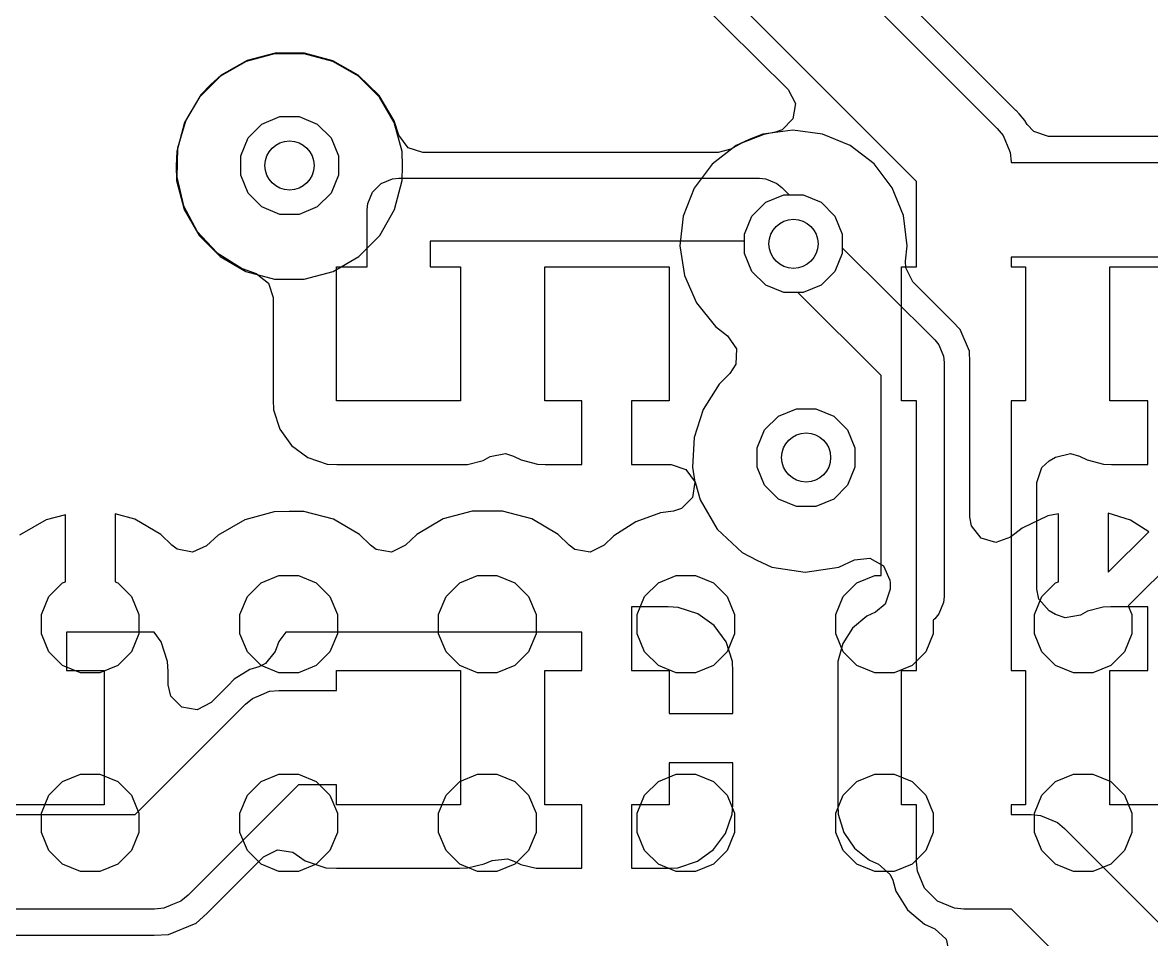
# Model space of a CAD drawing. Header units: inches. Extents: x 3.98 to 8.37, y -7.42 to -0.85.
# Drawn here: x 6.838 to 7.502, y -5.021 to -4.482 of the extents above; entities that cross this region are included whole.
import ezdxf

# ---------------------------------------------------------------- set-up
doc = ezdxf.new("R2010")
doc.units = ezdxf.units.IN
doc.header["$MEASUREMENT"] = 0
doc.layers.add('Bottom Layer', color=153, linetype='CONTINUOUS', true_color=0x4d7fc4)
doc.layers.add('Top Layer', color=13, linetype='CONTINUOUS', true_color=0xc83434)

msp = doc.modelspace()

# ---------------------------------------------------------------- linework, layer by layer
at = {"layer": 'Bottom Layer', "linetype": 'CONTINUOUS'}
for p, q in [((6.97474, -4.10727), (7.41137, -4.54389)), ((7.36383, -4.57511), (6.92721, -4.13849)), ((7.42232, -4.5333), (7.15703, -4.26801)), ((7.21233, -4.44574), (7.28834, -4.52102)), ((6.96976, -4.50395), (6.95458, -4.51248)), ((6.98639, -4.49961), (6.96976, -4.50395)), ((7.00358, -4.49965), (6.98639, -4.49961)), ((7.02019, -4.50405), (7.00358, -4.49965)), ((7.03514, -4.51253), (7.02019, -4.50405)), ((6.95458, -4.51248), (6.9484, -4.51811)), ((6.9484, -4.51811), (6.94259, -4.52412)), ((7.04744, -4.52453), (7.03514, -4.51253)), ((6.94259, -4.52412), (6.93361, -4.53904)), ((7.0564, -4.53946), (7.04744, -4.52453)), ((7.28834, -4.52102), (7.29255, -4.52917)), ((7.29255, -4.52917), (7.29115, -4.53825)), ((6.93361, -4.53904), (6.9288, -4.55552)), ((6.97847, -4.54137), (6.98904, -4.53699)), ((6.98904, -4.53699), (7.00049, -4.53699)), ((7.00049, -4.53699), (7.01107, -4.54137)), ((7.29115, -4.53825), (7.2847, -4.54477)), ((7.42245, -4.53342), (7.42232, -4.5333)), ((7.42432, -4.53525), (7.42245, -4.53342)), ((7.42758, -4.53932), (7.42432, -4.53525)), ((6.97037, -4.54947), (6.97847, -4.54137)), ((7.01107, -4.54137), (7.01917, -4.54947)), ((7.05914, -4.54786), (7.0564, -4.53946)), ((7.2847, -4.54477), (7.28089, -4.54611)), ((7.41137, -4.54389), (7.41483, -4.54811)), ((7.42893, -4.54152), (7.42758, -4.53932)), ((7.43287, -4.54578), (7.42893, -4.54152)), ((6.96599, -4.56005), (6.97037, -4.54947)), ((7.01917, -4.54947), (7.02355, -4.56005)), ((7.06453, -4.55528), (7.05914, -4.54786)), ((7.27397, -4.54754), (7.26075, -4.55259)), ((7.28089, -4.54611), (7.27397, -4.54754)), ((7.41483, -4.54811), (7.41857, -4.55715)), ((7.44159, -4.54861), (7.43287, -4.54578)), ((7.56481, -4.54861), (7.44159, -4.54861)), ((6.9288, -4.55552), (6.92835, -4.57269)), ((7.07326, -4.55811), (7.06453, -4.55528)), ((7.24719, -4.55811), (7.07326, -4.55811)), ((7.25461, -4.55613), (7.24719, -4.55811)), ((7.26075, -4.55259), (7.25461, -4.55613)), ((7.41857, -4.55715), (7.41899, -4.55815)), ((7.41899, -4.55815), (7.41952, -4.56358)), ((6.96599, -4.5715), (6.96599, -4.56005)), ((7.02355, -4.56005), (7.02355, -4.5715)), ((7.41952, -4.56358), (7.41952, -4.56394)), ((7.41952, -4.56394), (7.56503, -4.56394)), ((6.97037, -4.58207), (6.96599, -4.5715)), ((7.02355, -4.5715), (7.01917, -4.58207)), ((6.92835, -4.57269), (6.93231, -4.5894)), ((7.04357, -4.58148), (7.04869, -4.57635)), ((7.04869, -4.57635), (7.05539, -4.57358)), ((7.05539, -4.57358), (7.05901, -4.57323)), ((7.05901, -4.57323), (7.27139, -4.57323)), ((7.27139, -4.57323), (7.27501, -4.57358)), ((7.27501, -4.57358), (7.27501, -4.57358)), ((7.27501, -4.57358), (7.27663, -4.57425)), ((7.27663, -4.57425), (7.2817, -4.57635)), ((7.2817, -4.57635), (7.2817, -4.57635)), ((7.2817, -4.57635), (7.28451, -4.57866)), ((7.28451, -4.57866), (7.28888, -4.58303)), ((7.36383, -4.59179), (7.36383, -4.57511)), ((6.97847, -4.59017), (6.97037, -4.58207)), ((7.01917, -4.58207), (7.01107, -4.59017)), ((7.0408, -4.58817), (7.04357, -4.58148)), ((7.28888, -4.58303), (7.29713, -4.58303)), ((7.29713, -4.58303), (7.30771, -4.58742)), ((6.93231, -4.5894), (6.9404, -4.60455)), ((6.98904, -4.59455), (6.97847, -4.59017)), ((7.01107, -4.59017), (7.00049, -4.59455)), ((7.04044, -4.59179), (7.0408, -4.58817)), ((7.04044, -4.62541), (7.04044, -4.59179)), ((7.30771, -4.58742), (7.31581, -4.59551)), ((7.36383, -4.62541), (7.36383, -4.59179)), ((7.00049, -4.59455), (6.98904, -4.59455)), ((7.31581, -4.59551), (7.32019, -4.60609)), ((6.9404, -4.60455), (6.95208, -4.61714)), ((7.26263, -4.61035), (7.07757, -4.61035)), ((7.07757, -4.61035), (7.07757, -4.62541)), ((7.26263, -4.61754), (7.26263, -4.61035)), ((7.32019, -4.60609), (7.32019, -4.61754)), ((6.95208, -4.61714), (6.9668, -4.62645)), ((7.26701, -4.62811), (7.26263, -4.61754)), ((7.32019, -4.61754), (7.31581, -4.62811)), ((7.02232, -4.70434), (7.02232, -4.62541)), ((7.02232, -4.62541), (7.04044, -4.62541)), ((7.07757, -4.62541), (7.0954, -4.62541)), ((7.0954, -4.62541), (7.0954, -4.70434)), ((7.1451, -4.70434), (7.1451, -4.62541)), ((7.1451, -4.62541), (7.21818, -4.62541)), ((7.21818, -4.62541), (7.21818, -4.70434)), ((7.35499, -4.70434), (7.35499, -4.62541)), ((7.35499, -4.62541), (7.36383, -4.62541)), ((7.5535, -4.61963), (7.41952, -4.61963)), ((7.41952, -4.61963), (7.41952, -4.62541)), ((7.41952, -4.62541), (7.42807, -4.62541)), ((7.42807, -4.62541), (7.42807, -4.70434)), ((7.47777, -4.70434), (7.47777, -4.62541)), ((7.47777, -4.62541), (7.55085, -4.62541)), ((6.9668, -4.62645), (6.97513, -4.62937)), ((6.97513, -4.62937), (6.98243, -4.63494)), ((7.27511, -4.63621), (7.26701, -4.62811)), ((7.31581, -4.62811), (7.30771, -4.63621)), ((6.98243, -4.63494), (6.98506, -4.64338)), ((7.28569, -4.64059), (7.27511, -4.63621)), ((7.30771, -4.63621), (7.29713, -4.64059)), ((6.98506, -4.64338), (6.98506, -4.7037)), ((7.29713, -4.64059), (7.28569, -4.64059)), ((6.98506, -4.7037), (6.98533, -4.70952)), ((7.0954, -4.70434), (7.02232, -4.70434)), ((7.1668, -4.70434), (7.1451, -4.70434)), ((7.1668, -4.74181), (7.1668, -4.70434)), ((7.21818, -4.70434), (7.19604, -4.70434)), ((7.19604, -4.70434), (7.19604, -4.74181)), ((7.36383, -4.70434), (7.35499, -4.70434)), ((7.36383, -4.86307), (7.36383, -4.70434)), ((7.42807, -4.70434), (7.41952, -4.70434)), ((7.41952, -4.70434), (7.41952, -4.86307)), ((7.50006, -4.70434), (7.47777, -4.70434)), ((7.50006, -4.74181), (7.50006, -4.70434)), ((6.98533, -4.70952), (6.98909, -4.72097)), ((7.28256, -4.71326), (7.29314, -4.70888)), ((7.29314, -4.70888), (7.30459, -4.70888)), ((7.30459, -4.70888), (7.31517, -4.71326)), ((7.27447, -4.72136), (7.28256, -4.71326)), ((7.31517, -4.71326), (7.32326, -4.72136)), ((6.98909, -4.72097), (6.99598, -4.73053)), ((7.27009, -4.73194), (7.27447, -4.72136)), ((7.32326, -4.72136), (7.32764, -4.73194)), ((6.99598, -4.73053), (7.00544, -4.73755)), ((7.00544, -4.73755), (7.01684, -4.74147)), ((7.10878, -4.73929), (7.11295, -4.73703)), ((7.11295, -4.73703), (7.12197, -4.73536)), ((7.12197, -4.73536), (7.12657, -4.73675)), ((7.12657, -4.73675), (7.13109, -4.73897)), ((7.27009, -4.74339), (7.27009, -4.73194)), ((7.32764, -4.73194), (7.32764, -4.74339)), ((7.44199, -4.73954), (7.44565, -4.73735)), ((7.44565, -4.73735), (7.45459, -4.73529)), ((7.45459, -4.73529), (7.45983, -4.73675)), ((7.45983, -4.73675), (7.46434, -4.73897)), ((7.01684, -4.74147), (7.02255, -4.74181)), ((7.02255, -4.74181), (7.09503, -4.74181)), ((7.09503, -4.74181), (7.09962, -4.74172)), ((7.09962, -4.74172), (7.10878, -4.73929)), ((7.13109, -4.73897), (7.14077, -4.74154)), ((7.14077, -4.74154), (7.14532, -4.74181)), ((7.14532, -4.74181), (7.1668, -4.74181)), ((7.19604, -4.74181), (7.21942, -4.74181)), ((7.21942, -4.74181), (7.22815, -4.74465)), ((7.22815, -4.74465), (7.23355, -4.75207)), ((7.27447, -4.75396), (7.27009, -4.74339)), ((7.32764, -4.74339), (7.32326, -4.75396)), ((7.43478, -4.75228), (7.43762, -4.74355)), ((7.43762, -4.74355), (7.44199, -4.73954)), ((7.46434, -4.73897), (7.47403, -4.74154)), ((7.47403, -4.74154), (7.47858, -4.74181)), ((7.47858, -4.74181), (7.50006, -4.74181)), ((7.23355, -4.75207), (7.23374, -4.7527)), ((7.23374, -4.7527), (7.23646, -4.76252)), ((7.28256, -4.76206), (7.27447, -4.75396)), ((7.32326, -4.75396), (7.31517, -4.76206)), ((7.43478, -4.81513), (7.43478, -4.75228)), ((7.23646, -4.76252), (7.24659, -4.7799)), ((7.29314, -4.76644), (7.28256, -4.76206)), ((7.31517, -4.76206), (7.30459, -4.76644)), ((7.30459, -4.76644), (7.29314, -4.76644)), ((7.24659, -4.7799), (7.26127, -4.79359)), ((7.26127, -4.79359), (7.26982, -4.79814)), ((7.26982, -4.79814), (7.27862, -4.80211)), ((7.31809, -4.80211), (7.32732, -4.79794)), ((7.32732, -4.79794), (7.33644, -4.79693)), ((7.33644, -4.79693), (7.34442, -4.80148)), ((7.27862, -4.80211), (7.29835, -4.80516)), ((7.29835, -4.80516), (7.31809, -4.80211)), ((7.34442, -4.80148), (7.34819, -4.80984)), ((7.34819, -4.80984), (7.34828, -4.81147)), ((7.34828, -4.81147), (7.34828, -4.81513)), ((7.34828, -4.81513), (7.34545, -4.82386)), ((7.43597, -4.82094), (7.43478, -4.81513)), ((7.34545, -4.82386), (7.33968, -4.8286)), ((7.44199, -4.82786), (7.43597, -4.82094)), ((7.21767, -4.82559), (7.19604, -4.82559)), ((7.19604, -4.82559), (7.19604, -4.86307)), ((7.22361, -4.82583), (7.21767, -4.82559)), ((7.23517, -4.82958), (7.22361, -4.82583)), ((7.24477, -4.83655), (7.23517, -4.82958)), ((7.33458, -4.83097), (7.3262, -4.83805)), ((7.33968, -4.8286), (7.33458, -4.83097)), ((7.44565, -4.83005), (7.44199, -4.82786)), ((7.45135, -4.83204), (7.44565, -4.83005)), ((7.46037, -4.83037), (7.45135, -4.83204)), ((7.46454, -4.82811), (7.46037, -4.83037)), ((7.4737, -4.82569), (7.46454, -4.82811)), ((7.47829, -4.82559), (7.4737, -4.82569)), ((7.50006, -4.82559), (7.47829, -4.82559)), ((7.50006, -4.86307), (7.50006, -4.82559)), ((7.25174, -4.84615), (7.24477, -4.83655)), ((7.3262, -4.83805), (7.32045, -4.8471)), ((6.91513, -4.84052), (6.86351, -4.84052)), ((6.86351, -4.84052), (6.86351, -4.86307)), ((6.91922, -4.84615), (6.91513, -4.84052)), ((6.99248, -4.84052), (6.98847, -4.846)), ((7.1668, -4.84052), (6.99248, -4.84052)), ((7.1668, -4.86307), (7.1668, -4.84052)), ((6.92297, -4.85771), (6.91922, -4.84615)), ((6.98847, -4.846), (6.98631, -4.85176)), ((7.2555, -4.85771), (7.25174, -4.84615)), ((7.32045, -4.8471), (7.31758, -4.8577)), ((6.92321, -4.86365), (6.92297, -4.85771)), ((6.98631, -4.85176), (6.98059, -4.85894)), ((7.25573, -4.86365), (7.2555, -4.85771)), ((7.31758, -4.8577), (7.31759, -4.86334)), ((6.86351, -4.86307), (6.88558, -4.86307)), ((6.88558, -4.86307), (6.88558, -4.942)), ((6.92321, -4.8714), (6.92321, -4.86365)), ((6.97142, -4.86235), (6.96212, -4.86809)), ((6.97667, -4.86078), (6.97142, -4.86235)), ((6.98059, -4.85894), (6.97667, -4.86078)), ((7.02232, -4.87469), (7.02232, -4.86307)), ((7.02232, -4.86307), (7.0954, -4.86307)), ((7.0954, -4.86307), (7.0954, -4.942)), ((7.1451, -4.942), (7.1451, -4.86307)), ((7.1451, -4.86307), (7.1668, -4.86307)), ((7.19604, -4.86307), (7.21818, -4.86307)), ((7.21818, -4.86307), (7.21818, -4.88821)), ((7.25573, -4.88821), (7.25573, -4.86365)), ((7.31759, -4.86334), (7.31759, -4.94204)), ((7.35499, -4.942), (7.35499, -4.86307)), ((7.35499, -4.86307), (7.36383, -4.86307)), ((7.41952, -4.86307), (7.42807, -4.86307)), ((7.42807, -4.86307), (7.42807, -4.942)), ((7.47777, -4.942), (7.47777, -4.86307)), ((7.47777, -4.86307), (7.50006, -4.86307)), ((6.96212, -4.86809), (6.95839, -4.87206)), ((6.92482, -4.87814), (6.92321, -4.8714)), ((6.95806, -4.8724), (6.94856, -4.8819)), ((6.95839, -4.87206), (6.95806, -4.8724)), ((6.97302, -4.87938), (6.97801, -4.87731)), ((6.97801, -4.87731), (6.98305, -4.87523)), ((6.98305, -4.87523), (6.98306, -4.87522)), ((6.98306, -4.87522), (6.98306, -4.87522)), ((6.98306, -4.87522), (6.98308, -4.87522)), ((6.98308, -4.87522), (6.98848, -4.87469)), ((6.98848, -4.87469), (7.02232, -4.87469)), ((6.9038, -4.94777), (6.9688, -4.88284)), ((6.93131, -4.88463), (6.92482, -4.87814)), ((6.94038, -4.88607), (6.93131, -4.88463)), ((6.94856, -4.8819), (6.94038, -4.88607)), ((6.9688, -4.88284), (6.973, -4.87939)), ((6.973, -4.87939), (6.97301, -4.87938)), ((6.97301, -4.87938), (6.97302, -4.87938)), ((6.97302, -4.87938), (6.97302, -4.87938)), ((7.21818, -4.88821), (7.25573, -4.88821)), ((7.25573, -4.91744), (7.21818, -4.91744)), ((7.21818, -4.91744), (7.21818, -4.942)), ((7.25573, -4.94183), (7.25573, -4.91744)), ((7.00001, -4.93038), (6.93501, -4.99532)), ((7.02232, -4.93038), (7.00001, -4.93038)), ((7.02232, -4.942), (7.02232, -4.93038)), ((6.88558, -4.942), (6.8125, -4.942)), ((7.0954, -4.942), (7.02232, -4.942)), ((7.1668, -4.942), (7.1451, -4.942)), ((7.1668, -4.97933), (7.1668, -4.942)), ((7.21818, -4.942), (7.19604, -4.942)), ((7.19604, -4.942), (7.19604, -4.97933)), ((7.25537, -4.94753), (7.25573, -4.94183)), ((7.31759, -4.94204), (7.31777, -4.94758)), ((7.36383, -4.942), (7.35499, -4.942)), ((7.36383, -4.97562), (7.36383, -4.942)), ((7.42807, -4.942), (7.41952, -4.942)), ((7.41952, -4.942), (7.41952, -4.94777)), ((7.55085, -4.942), (7.47777, -4.942)), ((6.75418, -4.94777), (6.9038, -4.94777)), ((7.25144, -4.95894), (7.25537, -4.94753)), ((7.31777, -4.94758), (7.32111, -4.95838)), ((7.41952, -4.94777), (7.43136, -4.94777)), ((7.43136, -4.94777), (7.43679, -4.94831)), ((7.43679, -4.94831), (7.44683, -4.95247)), ((7.44683, -4.95247), (7.45105, -4.95593)), ((7.45105, -4.95593), (7.51639, -5.02126)), ((7.24442, -4.96839), (7.25144, -4.95894)), ((7.32111, -4.95838), (7.32734, -4.96751)), ((6.97944, -4.97272), (6.98762, -4.96855)), ((6.98762, -4.96855), (6.99669, -4.96999)), ((6.99669, -4.96999), (6.99869, -4.97122)), ((7.23487, -4.97529), (7.24442, -4.96839)), ((7.32734, -4.96751), (7.33623, -4.97458)), ((6.9461, -5.00606), (6.97944, -4.97272)), ((6.99869, -4.97122), (7.00389, -4.97501)), ((7.00389, -4.97501), (7.01607, -4.97915)), ((7.09958, -4.97913), (7.10939, -4.97682)), ((7.10939, -4.97682), (7.11399, -4.97477)), ((7.11399, -4.97477), (7.12311, -4.97381)), ((7.12311, -4.97381), (7.12684, -4.97514)), ((7.12684, -4.97514), (7.13097, -4.97727)), ((7.13097, -4.97727), (7.14003, -4.97939)), ((7.22342, -4.97905), (7.23487, -4.97529)), ((7.33623, -4.97458), (7.34157, -4.97692)), ((7.34157, -4.97692), (7.34844, -4.98302)), ((7.36437, -4.98105), (7.36383, -4.97562)), ((7.01607, -4.97915), (7.02231, -4.97933)), ((7.02231, -4.97933), (7.09486, -4.97933)), ((7.09486, -4.97933), (7.09958, -4.97913)), ((7.14003, -4.97939), (7.1447, -4.97933)), ((7.1447, -4.97933), (7.14488, -4.97933)), ((7.14488, -4.97933), (7.1668, -4.97933)), ((7.19604, -4.97933), (7.21761, -4.97933)), ((7.21761, -4.97933), (7.22342, -4.97905)), ((7.34844, -4.98302), (7.34989, -4.9864)), ((7.36853, -4.99109), (7.36437, -4.98105)), ((7.34989, -4.9864), (7.35174, -4.99281)), ((6.93501, -4.99532), (6.93081, -4.99876)), ((7.35174, -4.99281), (7.35862, -5.00387)), ((7.37621, -4.99877), (7.36853, -4.99109)), ((6.91533, -5.00346), (6.72634, -5.00346)), ((6.92073, -5.00293), (6.91533, -5.00346)), ((6.92075, -5.00293), (6.92073, -5.00293)), ((6.92076, -5.00293), (6.92075, -5.00293)), ((6.92075, -5.00293), (6.92075, -5.00293)), ((6.92586, -5.00081), (6.92076, -5.00293)), ((6.93079, -4.99878), (6.92586, -5.00081)), ((6.9308, -4.99877), (6.93079, -4.99877)), ((6.93079, -4.99877), (6.93079, -4.99878)), ((6.93081, -4.99876), (6.9308, -4.99877)), ((7.35862, -5.00387), (7.36856, -5.01226)), ((7.38625, -5.00293), (7.37621, -4.99877)), ((7.39168, -5.00346), (7.38625, -5.00293)), ((7.41983, -5.00346), (7.39168, -5.00346)), ((7.46885, -5.05249), (7.41983, -5.00346)), ((6.93984, -5.0117), (6.9461, -5.00606)), ((6.92352, -5.01838), (6.93984, -5.0117)), ((7.36856, -5.01226), (7.37463, -5.015)), ((7.37463, -5.015), (7.38141, -5.02118)), ((6.72648, -5.01879), (6.91504, -5.01879)), ((6.91504, -5.01879), (6.92352, -5.01838)), ((7.38141, -5.02118), (7.38327, -5.03016))]:
    msp.add_line(p, q, dxfattribs=at)
at = {"layer": 'Bottom Layer'}
for centre in [(6.99477, -4.56577), (7.29141, -4.61181), (7.29886, -4.73766)]:
    msp.add_circle(centre, 0.01447, dxfattribs=at)
at = {"layer": 'Top Layer', "linetype": 'CONTINUOUS'}
for p, q in [((6.96918, -4.50448), (6.95409, -4.51316)), ((6.98599, -4.49999), (6.96918, -4.50448)), ((7.0034, -4.49999), (6.98599, -4.49999)), ((7.02021, -4.50448), (7.0034, -4.49999)), ((7.0353, -4.51316), (7.02021, -4.50448)), ((6.95409, -4.51316), (6.94176, -4.52544)), ((7.04763, -4.52544), (7.0353, -4.51316)), ((6.94176, -4.52544), (6.93301, -4.54049)), ((7.05638, -4.54049), (7.04763, -4.52544)), ((6.97847, -4.54137), (6.98904, -4.53699)), ((6.98904, -4.53699), (7.00049, -4.53699)), ((7.00049, -4.53699), (7.01107, -4.54137)), ((6.93301, -4.54049), (6.92838, -4.55752)), ((6.97037, -4.54947), (6.97847, -4.54137)), ((7.01107, -4.54137), (7.01917, -4.54947)), ((7.06101, -4.55752), (7.05638, -4.54049)), ((7.2911, -4.54497), (7.27338, -4.54732)), ((7.3086, -4.54728), (7.2911, -4.54497)), ((6.96599, -4.56005), (6.97037, -4.54947)), ((7.01917, -4.54947), (7.02355, -4.56005)), ((7.26539, -4.55038), (7.25763, -4.55396)), ((7.27338, -4.54732), (7.26539, -4.55038)), ((7.3249, -4.55407), (7.3086, -4.54728)), ((6.92838, -4.55752), (6.92807, -4.566)), ((7.06132, -4.566), (7.06101, -4.55752)), ((7.25763, -4.55396), (7.24359, -4.56498)), ((7.33887, -4.56486), (7.3249, -4.55407)), ((6.96599, -4.5715), (6.96599, -4.56005)), ((7.02355, -4.56005), (7.02355, -4.5715)), ((7.24359, -4.56498), (7.23304, -4.5791)), ((7.34955, -4.57892), (7.33887, -4.56486)), ((6.92807, -4.566), (6.92828, -4.57452)), ((6.97037, -4.58207), (6.96599, -4.5715)), ((7.02355, -4.5715), (7.01917, -4.58207)), ((7.06111, -4.57452), (7.06132, -4.566)), ((6.92828, -4.57452), (6.93281, -4.59167)), ((7.05658, -4.59167), (7.06111, -4.57452)), ((7.3562, -4.59527), (7.34955, -4.57892)), ((6.97847, -4.59017), (6.97037, -4.58207)), ((7.01917, -4.58207), (7.01107, -4.59017)), ((7.23304, -4.5791), (7.22655, -4.59548)), ((7.27511, -4.58742), (7.28569, -4.58303)), ((7.28569, -4.58303), (7.29713, -4.58303)), ((7.29713, -4.58303), (7.30771, -4.58742)), ((6.93281, -4.59167), (6.94152, -4.60686)), ((6.98904, -4.59455), (6.97847, -4.59017)), ((7.01107, -4.59017), (7.00049, -4.59455)), ((7.04787, -4.60686), (7.05658, -4.59167)), ((7.26701, -4.59551), (7.27511, -4.58742)), ((7.30771, -4.58742), (7.31581, -4.59551)), ((7.00049, -4.59455), (6.98904, -4.59455)), ((7.22655, -4.59548), (7.22456, -4.61299)), ((7.26263, -4.60609), (7.26701, -4.59551)), ((7.31581, -4.59551), (7.32019, -4.60609)), ((7.3584, -4.61302), (7.3562, -4.59527)), ((6.94152, -4.60686), (6.95388, -4.61928)), ((7.03551, -4.61928), (7.04787, -4.60686)), ((7.26263, -4.61754), (7.26263, -4.60609)), ((7.32019, -4.60609), (7.32019, -4.61426)), ((7.22456, -4.61299), (7.2272, -4.63041)), ((7.26701, -4.62811), (7.26263, -4.61754)), ((7.32019, -4.61426), (7.37466, -4.66845)), ((7.3574, -4.62202), (7.3584, -4.61302)), ((6.95388, -4.61928), (6.96903, -4.62805)), ((7.02036, -4.62805), (7.03551, -4.61928)), ((7.3575, -4.62598), (7.3574, -4.62202)), ((6.96903, -4.62805), (6.98594, -4.6326)), ((7.00345, -4.6326), (7.02036, -4.62805)), ((7.2272, -4.63041), (7.23429, -4.64655)), ((7.27511, -4.63621), (7.26701, -4.62811)), ((7.36166, -4.63415), (7.3575, -4.62598)), ((6.98594, -4.6326), (7.00345, -4.6326)), ((7.28569, -4.64059), (7.27511, -4.63621)), ((7.38491, -4.6574), (7.36166, -4.63415)), ((7.29402, -4.64059), (7.28569, -4.64059)), ((7.34301, -4.68932), (7.29402, -4.64059)), ((7.23429, -4.64655), (7.2455, -4.66045)), ((7.38957, -4.66232), (7.38491, -4.6574)), ((7.2455, -4.66045), (7.25265, -4.666)), ((7.39503, -4.6751), (7.38957, -4.66232)), ((7.25265, -4.666), (7.2578, -4.6736)), ((7.37466, -4.66845), (7.37698, -4.67125)), ((7.37698, -4.67125), (7.37699, -4.67128)), ((7.37699, -4.67128), (7.377, -4.67129)), ((7.377, -4.67129), (7.37838, -4.67461)), ((7.2578, -4.6736), (7.25751, -4.68277)), ((7.37838, -4.67461), (7.37977, -4.67794)), ((7.37977, -4.67794), (7.37977, -4.67796)), ((7.37977, -4.67796), (7.37978, -4.67799)), ((7.37978, -4.67799), (7.38013, -4.68161)), ((7.39532, -4.68171), (7.39503, -4.6751)), ((7.25751, -4.68277), (7.25401, -4.68827)), ((7.38013, -4.68161), (7.38013, -4.81937)), ((7.39532, -4.77274), (7.39532, -4.68171)), ((7.25401, -4.68827), (7.24771, -4.69452)), ((7.34301, -4.80707), (7.34301, -4.68932)), ((7.24771, -4.69452), (7.23832, -4.70933)), ((7.23832, -4.70933), (7.233, -4.72579)), ((7.28256, -4.71326), (7.29314, -4.70888)), ((7.29314, -4.70888), (7.30459, -4.70888)), ((7.30459, -4.70888), (7.31517, -4.71326)), ((7.27447, -4.72136), (7.28256, -4.71326)), ((7.31517, -4.71326), (7.32326, -4.72136)), ((7.27009, -4.73194), (7.27447, -4.72136)), ((7.32326, -4.72136), (7.32764, -4.73194)), ((7.233, -4.72579), (7.23194, -4.74332)), ((7.27009, -4.74339), (7.27009, -4.73194)), ((7.32764, -4.73194), (7.32764, -4.74339)), ((7.23194, -4.74332), (7.23335, -4.75212)), ((7.27447, -4.75396), (7.27009, -4.74339)), ((7.32764, -4.74339), (7.32326, -4.75396)), ((7.23335, -4.75212), (7.23194, -4.76118)), ((7.28256, -4.76206), (7.27447, -4.75396)), ((7.32326, -4.75396), (7.31517, -4.76206)), ((7.23194, -4.76118), (7.22546, -4.76769)), ((7.29314, -4.76644), (7.28256, -4.76206)), ((7.31517, -4.76206), (7.30459, -4.76644)), ((6.86278, -4.7713), (6.85141, -4.77437)), ((6.86278, -4.81073), (6.86278, -4.7713)), ((6.90361, -4.77386), (6.89201, -4.77087)), ((6.89201, -4.77087), (6.89201, -4.81079)), ((6.98577, -4.76966), (6.96834, -4.77437)), ((6.99455, -4.76932), (6.98577, -4.76966)), ((7.00326, -4.7694), (6.99455, -4.76932)), ((7.02054, -4.77386), (7.00326, -4.7694)), ((7.10237, -4.76913), (7.08521, -4.7738)), ((7.12015, -4.76913), (7.10237, -4.76913)), ((7.13731, -4.7738), (7.12015, -4.76913)), ((7.21311, -4.77028), (7.19863, -4.77548)), ((7.22082, -4.76917), (7.21311, -4.77028)), ((7.22546, -4.76769), (7.22082, -4.76917)), ((7.30459, -4.76644), (7.29314, -4.76644)), ((7.44744, -4.77075), (7.44119, -4.77199)), ((7.44744, -4.81073), (7.44744, -4.77075)), ((7.48977, -4.77456), (7.47667, -4.77048)), ((7.47667, -4.77048), (7.47667, -4.8052)), ((6.85141, -4.77437), (6.83572, -4.78334)), ((6.91901, -4.78288), (6.90361, -4.77386)), ((6.96834, -4.77437), (6.95265, -4.78334)), ((7.03594, -4.78288), (7.02054, -4.77386)), ((7.08521, -4.7738), (7.06968, -4.78294)), ((7.15285, -4.78294), (7.13731, -4.7738)), ((7.19863, -4.77548), (7.18567, -4.78381)), ((7.3962, -4.77779), (7.39532, -4.77274)), ((7.40184, -4.78503), (7.3962, -4.77779)), ((7.44119, -4.77199), (7.42602, -4.77922)), ((7.50073, -4.78128), (7.48977, -4.77456)), ((6.92548, -4.78921), (6.91901, -4.78288)), ((6.95265, -4.78334), (6.9459, -4.78953)), ((7.04241, -4.78921), (7.03594, -4.78288)), ((7.06968, -4.78294), (7.0631, -4.78928)), ((7.15942, -4.78928), (7.15285, -4.78294)), ((7.18567, -4.78381), (7.18006, -4.78925)), ((7.41929, -4.78446), (7.41065, -4.78758)), ((7.42602, -4.77922), (7.41929, -4.78446)), ((7.47667, -4.8052), (7.50073, -4.78128)), ((6.92856, -4.79152), (6.92548, -4.78921)), ((6.93756, -4.79334), (6.92856, -4.79152)), ((6.9459, -4.78953), (6.93756, -4.79334)), ((7.04581, -4.79169), (7.04241, -4.78921)), ((7.0631, -4.78928), (7.05485, -4.7933)), ((7.16278, -4.79171), (7.15942, -4.78928)), ((7.18006, -4.78925), (7.17182, -4.79329)), ((7.41065, -4.78758), (7.40184, -4.78503)), ((7.05485, -4.7933), (7.04581, -4.79169)), ((7.17182, -4.79329), (7.16278, -4.79171)), ((7.52055, -4.793), (7.48851, -4.82486)), ((6.85302, -4.8195), (6.86108, -4.81143)), ((6.86108, -4.81143), (6.86278, -4.81073)), ((6.89201, -4.81079), (6.89357, -4.81143)), ((6.89357, -4.81143), (6.90163, -4.8195)), ((6.96995, -4.8195), (6.97802, -4.81143)), ((6.97802, -4.81143), (6.98855, -4.80707)), ((6.98855, -4.80707), (6.99996, -4.80707)), ((6.99996, -4.80707), (7.0105, -4.81143)), ((7.0105, -4.81143), (7.01856, -4.8195)), ((7.08688, -4.8195), (7.09495, -4.81143)), ((7.09495, -4.81143), (7.10549, -4.80707)), ((7.10549, -4.80707), (7.11689, -4.80707)), ((7.11689, -4.80707), (7.12743, -4.81143)), ((7.12743, -4.81143), (7.13549, -4.8195)), ((7.20381, -4.8195), (7.21188, -4.81143)), ((7.21188, -4.81143), (7.22242, -4.80707)), ((7.22242, -4.80707), (7.23382, -4.80707)), ((7.23382, -4.80707), (7.24436, -4.81143)), ((7.24436, -4.81143), (7.25243, -4.8195)), ((7.32075, -4.8195), (7.32881, -4.81143)), ((7.32881, -4.81143), (7.33935, -4.80707)), ((7.33935, -4.80707), (7.34301, -4.80707)), ((7.43768, -4.8195), (7.44574, -4.81143)), ((7.44574, -4.81143), (7.44744, -4.81073)), ((6.84865, -4.83003), (6.85302, -4.8195)), ((6.90163, -4.8195), (6.906, -4.83003)), ((6.96559, -4.83003), (6.96995, -4.8195)), ((7.01856, -4.8195), (7.02293, -4.83003)), ((7.08252, -4.83003), (7.08688, -4.8195)), ((7.13549, -4.8195), (7.13986, -4.83003)), ((7.19945, -4.83003), (7.20381, -4.8195)), ((7.25243, -4.8195), (7.25679, -4.83003)), ((7.31638, -4.83003), (7.32075, -4.8195)), ((7.37978, -4.82299), (7.377, -4.82968)), ((7.38013, -4.81937), (7.37978, -4.82299)), ((7.37978, -4.82299), (7.37978, -4.82299)), ((7.43331, -4.83003), (7.43768, -4.8195)), ((7.48851, -4.82486), (7.49066, -4.83003)), ((6.84865, -4.84144), (6.84865, -4.83003)), ((6.906, -4.83003), (6.906, -4.84144)), ((6.96559, -4.84144), (6.96559, -4.83003)), ((7.02293, -4.83003), (7.02293, -4.84144)), ((7.08252, -4.84144), (7.08252, -4.83003)), ((7.13986, -4.83003), (7.13986, -4.84144)), ((7.19945, -4.84144), (7.19945, -4.83003)), ((7.25679, -4.83003), (7.25679, -4.84144)), ((7.31638, -4.84144), (7.31638, -4.83003)), ((7.377, -4.82968), (7.37469, -4.83249)), ((7.43331, -4.84144), (7.43331, -4.83003)), ((7.49066, -4.83003), (7.49066, -4.84144)), ((7.37469, -4.83249), (7.37372, -4.83346)), ((7.37372, -4.83346), (7.37372, -4.84144)), ((6.85302, -4.85198), (6.84865, -4.84144)), ((6.906, -4.84144), (6.90163, -4.85198)), ((6.96995, -4.85198), (6.96559, -4.84144)), ((7.02293, -4.84144), (7.01856, -4.85198)), ((7.08688, -4.85198), (7.08252, -4.84144)), ((7.13986, -4.84144), (7.13549, -4.85198)), ((7.20381, -4.85198), (7.19945, -4.84144)), ((7.25679, -4.84144), (7.25243, -4.85198)), ((7.32075, -4.85198), (7.31638, -4.84144)), ((7.37372, -4.84144), (7.36936, -4.85198)), ((7.43768, -4.85198), (7.43331, -4.84144)), ((7.49066, -4.84144), (7.48629, -4.85198)), ((6.86108, -4.86004), (6.85302, -4.85198)), ((6.90163, -4.85198), (6.89357, -4.86004)), ((6.97802, -4.86004), (6.96995, -4.85198)), ((7.01856, -4.85198), (7.0105, -4.86004)), ((7.09495, -4.86004), (7.08688, -4.85198)), ((7.13549, -4.85198), (7.12743, -4.86004)), ((7.21188, -4.86004), (7.20381, -4.85198)), ((7.25243, -4.85198), (7.24436, -4.86004)), ((7.32881, -4.86004), (7.32075, -4.85198)), ((7.36936, -4.85198), (7.36129, -4.86004)), ((7.44574, -4.86004), (7.43768, -4.85198)), ((7.48629, -4.85198), (7.47823, -4.86004)), ((6.87162, -4.86441), (6.86108, -4.86004)), ((6.88303, -4.86441), (6.87162, -4.86441)), ((6.89357, -4.86004), (6.88303, -4.86441)), ((6.98855, -4.86441), (6.97802, -4.86004)), ((6.99996, -4.86441), (6.98855, -4.86441)), ((7.0105, -4.86004), (6.99996, -4.86441)), ((7.10549, -4.86441), (7.09495, -4.86004)), ((7.11689, -4.86441), (7.10549, -4.86441)), ((7.12743, -4.86004), (7.11689, -4.86441)), ((7.22242, -4.86441), (7.21188, -4.86004)), ((7.23382, -4.86441), (7.22242, -4.86441)), ((7.24436, -4.86004), (7.23382, -4.86441)), ((7.33935, -4.86441), (7.32881, -4.86004)), ((7.35076, -4.86441), (7.33935, -4.86441)), ((7.36129, -4.86004), (7.35076, -4.86441)), ((7.45628, -4.86441), (7.44574, -4.86004)), ((7.46769, -4.86441), (7.45628, -4.86441)), ((7.47823, -4.86004), (7.46769, -4.86441)), ((6.86108, -4.92836), (6.87162, -4.924)), ((6.87162, -4.924), (6.88303, -4.924)), ((6.88303, -4.924), (6.89357, -4.92836)), ((6.97802, -4.92836), (6.98855, -4.924)), ((6.98855, -4.924), (6.99996, -4.924)), ((6.99996, -4.924), (7.0105, -4.92836)), ((7.09495, -4.92836), (7.10549, -4.924)), ((7.10549, -4.924), (7.11689, -4.924)), ((7.11689, -4.924), (7.12743, -4.92836)), ((7.21188, -4.92836), (7.22242, -4.924)), ((7.22242, -4.924), (7.23382, -4.924)), ((7.23382, -4.924), (7.24436, -4.92836)), ((7.32881, -4.92836), (7.33935, -4.924)), ((7.33935, -4.924), (7.35076, -4.924)), ((7.35076, -4.924), (7.36129, -4.92836)), ((7.44574, -4.92836), (7.45628, -4.924)), ((7.45628, -4.924), (7.46769, -4.924)), ((7.46769, -4.924), (7.47823, -4.92836)), ((6.85302, -4.93643), (6.86108, -4.92836)), ((6.89357, -4.92836), (6.90163, -4.93643)), ((6.96995, -4.93643), (6.97802, -4.92836)), ((7.0105, -4.92836), (7.01856, -4.93643)), ((7.08688, -4.93643), (7.09495, -4.92836)), ((7.12743, -4.92836), (7.13549, -4.93643)), ((7.20381, -4.93643), (7.21188, -4.92836)), ((7.24436, -4.92836), (7.25243, -4.93643)), ((7.32075, -4.93643), (7.32881, -4.92836)), ((7.36129, -4.92836), (7.36936, -4.93643)), ((7.43768, -4.93643), (7.44574, -4.92836)), ((7.47823, -4.92836), (7.48629, -4.93643)), ((6.84865, -4.94697), (6.85302, -4.93643)), ((6.90163, -4.93643), (6.906, -4.94697)), ((6.96559, -4.94697), (6.96995, -4.93643)), ((7.01856, -4.93643), (7.02293, -4.94697)), ((7.08252, -4.94697), (7.08688, -4.93643)), ((7.13549, -4.93643), (7.13986, -4.94697)), ((7.19945, -4.94697), (7.20381, -4.93643)), ((7.25243, -4.93643), (7.25679, -4.94697)), ((7.31638, -4.94697), (7.32075, -4.93643)), ((7.36936, -4.93643), (7.37372, -4.94697)), ((7.43331, -4.94697), (7.43768, -4.93643)), ((7.48629, -4.93643), (7.49066, -4.94697)), ((6.84865, -4.95837), (6.84865, -4.94697)), ((6.906, -4.94697), (6.906, -4.95837)), ((6.96559, -4.95837), (6.96559, -4.94697)), ((7.02293, -4.94697), (7.02293, -4.95837)), ((7.08252, -4.95837), (7.08252, -4.94697)), ((7.13986, -4.94697), (7.13986, -4.95837)), ((7.19945, -4.95837), (7.19945, -4.94697)), ((7.25679, -4.94697), (7.25679, -4.95837)), ((7.31638, -4.95837), (7.31638, -4.94697)), ((7.37372, -4.94697), (7.37372, -4.95837)), ((7.43331, -4.95837), (7.43331, -4.94697)), ((7.49066, -4.94697), (7.49066, -4.95837)), ((6.85302, -4.96891), (6.84865, -4.95837)), ((6.906, -4.95837), (6.90163, -4.96891)), ((6.96995, -4.96891), (6.96559, -4.95837)), ((7.02293, -4.95837), (7.01856, -4.96891)), ((7.08688, -4.96891), (7.08252, -4.95837)), ((7.13986, -4.95837), (7.13549, -4.96891)), ((7.20381, -4.96891), (7.19945, -4.95837)), ((7.25679, -4.95837), (7.25243, -4.96891)), ((7.32075, -4.96891), (7.31638, -4.95837)), ((7.37372, -4.95837), (7.36936, -4.96891)), ((7.43768, -4.96891), (7.43331, -4.95837)), ((7.49066, -4.95837), (7.48629, -4.96891)), ((6.86108, -4.97698), (6.85302, -4.96891)), ((6.90163, -4.96891), (6.89357, -4.97698)), ((6.97802, -4.97698), (6.96995, -4.96891)), ((7.01856, -4.96891), (7.0105, -4.97698)), ((7.09495, -4.97698), (7.08688, -4.96891)), ((7.13549, -4.96891), (7.12743, -4.97698)), ((7.21188, -4.97698), (7.20381, -4.96891)), ((7.25243, -4.96891), (7.24436, -4.97698)), ((7.32881, -4.97698), (7.32075, -4.96891)), ((7.36936, -4.96891), (7.36129, -4.97698)), ((7.44574, -4.97698), (7.43768, -4.96891)), ((7.48629, -4.96891), (7.47823, -4.97698)), ((6.87162, -4.98134), (6.86108, -4.97698)), ((6.89357, -4.97698), (6.88303, -4.98134)), ((6.98855, -4.98134), (6.97802, -4.97698)), ((7.0105, -4.97698), (6.99996, -4.98134)), ((7.10549, -4.98134), (7.09495, -4.97698)), ((7.12743, -4.97698), (7.11689, -4.98134)), ((7.22242, -4.98134), (7.21188, -4.97698)), ((7.24436, -4.97698), (7.23382, -4.98134)), ((7.33935, -4.98134), (7.32881, -4.97698)), ((7.36129, -4.97698), (7.35076, -4.98134)), ((7.45628, -4.98134), (7.44574, -4.97698)), ((7.47823, -4.97698), (7.46769, -4.98134)), ((6.88303, -4.98134), (6.87162, -4.98134)), ((6.99996, -4.98134), (6.98855, -4.98134)), ((7.11689, -4.98134), (7.10549, -4.98134)), ((7.23382, -4.98134), (7.22242, -4.98134)), ((7.35076, -4.98134), (7.33935, -4.98134)), ((7.46769, -4.98134), (7.45628, -4.98134))]:
    msp.add_line(p, q, dxfattribs=at)
at = {"layer": 'Top Layer'}
for centre in [(6.99477, -4.56577), (7.29141, -4.61181), (7.29886, -4.73766)]:
    msp.add_circle(centre, 0.01447, dxfattribs=at)

doc.saveas('drawing.dxf')
